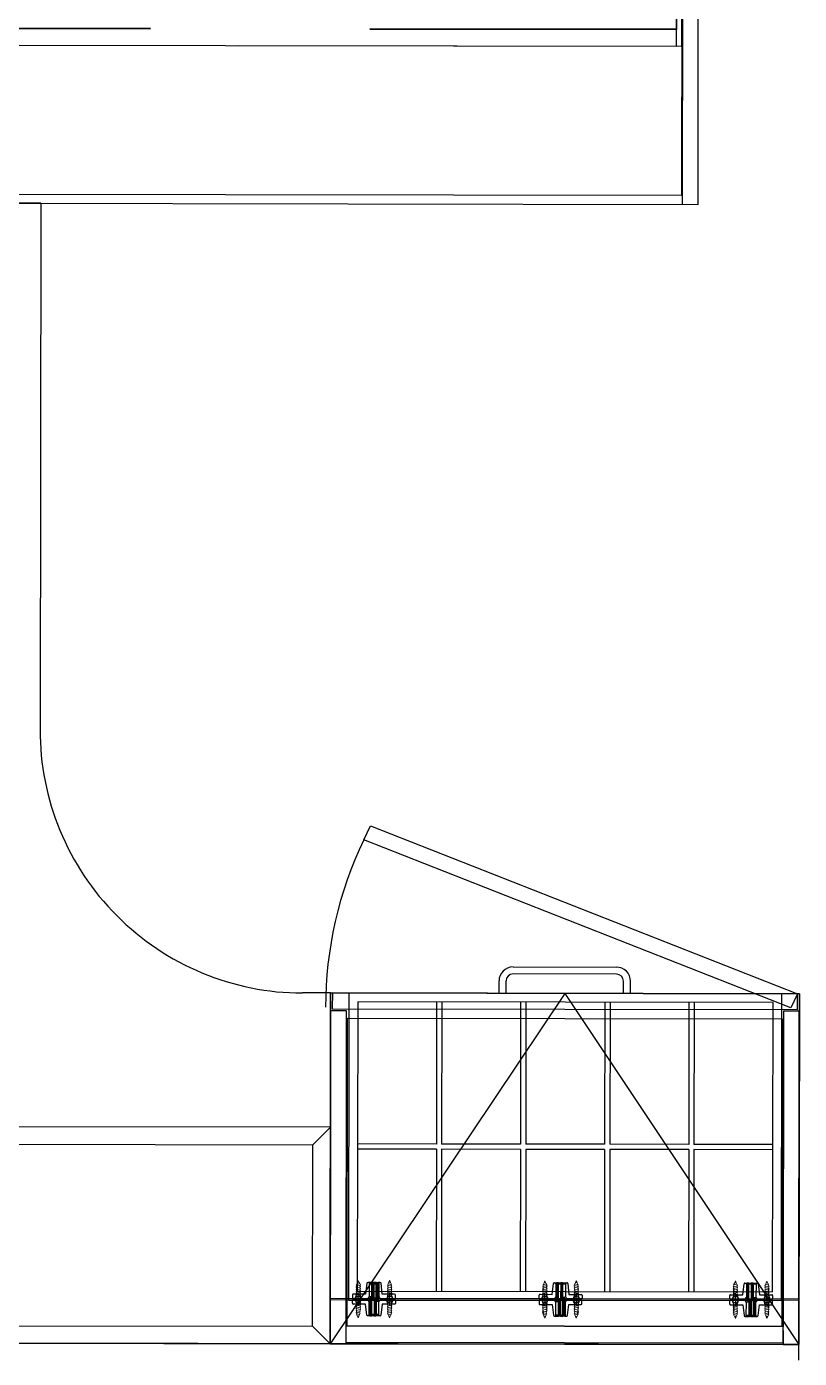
# Model space of a CAD drawing. Header units: inches. Extents: x 54 to 199, y 70 to 109.
# Drawn here: x 144.905 to 145.786, y 81.741 to 83.26 of the extents above; entities that cross this region are included whole.
import ezdxf
from ezdxf.enums import TextEntityAlignment as Align

# ---------------------------------------------------------------- set-up
doc = ezdxf.new("R2010")
doc.units = ezdxf.units.IN
doc.header["$MEASUREMENT"] = 0
for name, pattern in [('ACAD_ISO03W100', [30, 12, -18]), ('DASHDOTX2', [50.8, 25.4, -12.7, 0, -12.7]), ('DASHED', [0.75, 0.5, -0.25]), ('DASHED2', [0.375, 0.25, -0.125]), ('DGN Style 5', [15.868117, 6.800621, -9.067495])]:
    doc.linetypes.add(name, pattern=pattern)
doc.layers.add('1', color=7, linetype='Continuous', lineweight=0)
doc.layers.add('A000_Non-Print', color=190, linetype='Continuous', plot=False)
doc.layers.add('A001_Pen01', color=1, linetype='Continuous')
doc.layers.add('A002_Pen02', color=2, linetype='Continuous')
doc.layers.add('GOLDCLADDING', color=7, linetype='Continuous', true_color=0xffc20a)
doc.styles.add('ROMANS', font='romans.shx')

# ---------------------------------------------------------------- blocks, each defined once
blk = doc.blocks.new('GRWRFHRH')
at = {"color": 252, "linetype": 'ACAD_ISO03W100'}
for p, q in [((5.6753, 10.7882), (5.6747, 10.3882)), ((5.6927, 10.3881), (5.6933, 10.7881)), ((5.6743, 10.7782), (5.6737, 10.3982)), ((5.6737, 10.3982), (4.3617, 10.4001)), ((5.6747, 10.3882), (5.6927, 10.3881)), ((5.3112, 9.6634), (5.319, 9.6796)), ((5.319, 9.6796), (5.8064, 9.488)), ((5.7986, 9.4718), (5.3112, 9.6634)), ((5.5409, 9.4884), (5.2728, 9.0888)), ((5.2754, 9.4888), (5.2753, 9.4708)), ((5.8064, 9.488), (5.2754, 9.4888)), ((5.5409, 9.4884), (5.8078, 9.088)), ((5.8064, 9.488), (5.7986, 9.4718)), ((5.8063, 9.47), (5.8064, 9.488)), ((5.2728, 9.0888), (5.2733, 9.4688)), ((5.2733, 9.4688), (5.2913, 9.4687)), ((5.2753, 9.4708), (5.8063, 9.47)), ((5.2913, 9.4687), (5.2908, 9.0887)), ((5.7903, 9.468), (5.7898, 9.108)), ((5.8083, 9.468), (5.7903, 9.468)), ((5.8078, 9.088), (5.8083, 9.468)), ((5.2923, 9.4597), (5.2918, 9.1097)), ((5.7893, 9.459), (5.2923, 9.4597)), ((5.7888, 9.109), (5.7893, 9.459)), ((5.2731, 9.3358), (4.3411, 9.3372)), ((5.2531, 9.3158), (5.2731, 9.3358)), ((5.2531, 9.3158), (5.2731, 9.3358)), ((5.2731, 9.3358), (5.2728, 9.0888)), ((4.3611, 9.3171), (5.2531, 9.3158)), ((5.2528, 9.1088), (5.2531, 9.3158)), ((4.3608, 9.1101), (5.2528, 9.1088)), ((5.2728, 9.0888), (5.2528, 9.1088)), ((5.2528, 9.1088), (5.2728, 9.0888)), ((5.2908, 9.1087), (5.2908, 9.1087)), ((5.2908, 9.1087), (5.2908, 9.1037)), ((5.7898, 9.108), (5.2908, 9.1087)), ((5.2908, 9.1037), (5.2908, 9.1037)), ((5.2908, 9.1037), (5.2908, 9.0907)), ((5.2918, 9.1097), (5.7888, 9.109)), ((5.7898, 9.103), (5.7898, 9.108)), ((5.7898, 9.108), (5.7898, 9.108)), ((5.7898, 9.104), (5.7898, 9.088)), ((5.7898, 9.09), (5.7898, 9.103)), ((5.7898, 9.103), (5.7898, 9.103)), ((5.2728, 9.0888), (4.3408, 9.0902)), ((5.2908, 9.0887), (5.2728, 9.0888)), ((5.2908, 9.0907), (5.7898, 9.09)), ((5.7898, 9.088), (5.8078, 9.088))]:
    blk.add_line(p, q, dxfattribs=at)
at = {"color": 252, "ltscale": 3}
for p, q in [((5.6927, 10.3881), (5.6933, 10.7881)), ((5.674, 10.6082), (5.674, 10.5682)), ((5.674, 10.5682), (4.362, 10.5701)), ((4.9427, 10.3893), (4.3427, 10.3901)), ((4.3427, 10.3901), (5.6927, 10.3881)), ((4.9427, 10.3893), (4.9418, 9.7893)), ((5.2734, 9.4888), (5.2414, 9.4888)), ((5.2728, 9.0888), (5.2734, 9.4888)), ((5.2728, 9.0888), (5.2734, 9.4888)), ((5.2734, 9.4888), (5.2729, 9.1408)), ((5.2734, 9.4888), (5.8084, 9.488)), ((5.8084, 9.488), (5.2734, 9.4888)), ((5.8084, 9.488), (5.8078, 9.088)), ((5.8079, 9.14), (5.8084, 9.488)), ((5.2728, 9.1388), (5.2728, 9.0888)), ((5.8078, 9.138), (5.2728, 9.1388)), ((5.2729, 9.1408), (5.8079, 9.14)), ((5.8078, 9.088), (5.8078, 9.138)), ((4.3408, 9.0902), (5.2728, 9.0888)), ((5.8078, 9.088), (4.3458, 9.0901)), ((5.8078, 9.088), (5.2728, 9.0888)), ((5.2728, 9.0888), (5.8078, 9.088)), ((5.8077, 9.07), (5.8078, 9.088))]:
    blk.add_line(p, q, dxfattribs=at)
at = {"color": 252, "linetype": 'DASHED'}
for p, q in [((5.6681, 10.6742), (5.668, 10.5875)), ((5.668, 10.5682), (5.6681, 10.6543)), ((4.568, 10.5898), (5.668, 10.5882)), ((4.568, 10.5891), (5.668, 10.5875)), ((5.668, 10.5682), (4.568, 10.5698))]:
    blk.add_line(p, q, dxfattribs=at)
at = {"color": 252}
for p, q in [((5.3148, 9.1578), (5.3134, 9.1455)), ((5.3206, 9.1587), (5.3158, 9.1587)), ((5.3204, 9.1422), (5.3204, 9.1587)), ((5.3206, 9.1582), (5.3204, 9.1582)), ((5.3206, 9.1572), (5.3204, 9.1572)), ((5.3205, 9.1387), (5.3206, 9.1587)), ((5.3206, 9.1587), (5.3216, 9.1587)), ((5.3216, 9.1587), (5.3215, 9.1387)), ((5.3218, 9.1587), (5.3216, 9.1587)), ((5.3218, 9.1582), (5.3216, 9.1582)), ((5.3218, 9.1572), (5.3216, 9.1572)), ((5.3217, 9.1387), (5.3218, 9.1587)), ((5.3218, 9.1587), (5.3228, 9.1587)), ((5.3228, 9.1587), (5.3227, 9.1387)), ((5.3254, 9.1587), (5.3228, 9.1587)), ((5.3254, 9.1387), (5.3254, 9.1587)), ((5.3254, 9.1587), (5.3264, 9.1587)), ((5.3264, 9.1587), (5.3264, 9.1387)), ((5.3266, 9.1587), (5.3264, 9.1587)), ((5.3266, 9.1582), (5.3264, 9.1582)), ((5.3266, 9.1572), (5.3264, 9.1572)), ((5.3266, 9.1387), (5.3266, 9.1587)), ((5.3266, 9.1587), (5.3276, 9.1587)), ((5.3276, 9.1387), (5.3276, 9.1587)), ((5.3276, 9.1587), (5.3276, 9.1387)), ((5.33, 9.1587), (5.3276, 9.1587)), ((5.3279, 9.1582), (5.3276, 9.1582)), ((5.3279, 9.1572), (5.3276, 9.1572)), ((5.3279, 9.1422), (5.3279, 9.1587)), ((5.3324, 9.1454), (5.331, 9.1578)), ((5.5264, 9.1451), (5.5278, 9.1575)), ((5.5288, 9.1584), (5.5311, 9.1584)), ((5.5309, 9.1419), (5.5309, 9.1584)), ((5.5309, 9.1579), (5.5311, 9.1579)), ((5.5311, 9.1384), (5.5311, 9.1584)), ((5.5321, 9.1584), (5.5311, 9.1584)), ((5.5311, 9.1584), (5.5311, 9.1384)), ((5.5321, 9.1384), (5.5321, 9.1584)), ((5.5321, 9.1584), (5.5323, 9.1584)), ((5.5321, 9.1579), (5.5323, 9.1579)), ((5.5333, 9.1584), (5.5323, 9.1584)), ((5.5323, 9.1584), (5.5323, 9.1384)), ((5.5333, 9.1384), (5.5333, 9.1584)), ((5.5333, 9.1584), (5.536, 9.1584)), ((5.536, 9.1584), (5.5359, 9.1384)), ((5.537, 9.1584), (5.536, 9.1584)), ((5.5369, 9.1384), (5.537, 9.1584)), ((5.537, 9.1584), (5.5372, 9.1584)), ((5.537, 9.1579), (5.5372, 9.1579)), ((5.5372, 9.1584), (5.5371, 9.1384)), ((5.5382, 9.1584), (5.5372, 9.1584)), ((5.5381, 9.1384), (5.5382, 9.1584)), ((5.5382, 9.1584), (5.543, 9.1584)), ((5.5382, 9.1579), (5.5384, 9.1579)), ((5.5384, 9.1419), (5.5384, 9.1584)), ((5.544, 9.1575), (5.5454, 9.1451)), ((5.7439, 9.1448), (5.7453, 9.1572)), ((5.7463, 9.1581), (5.7486, 9.1581)), ((5.7484, 9.1416), (5.7484, 9.1581)), ((5.7484, 9.1576), (5.7486, 9.1576)), ((5.7486, 9.1381), (5.7486, 9.1581)), ((5.7496, 9.1581), (5.7486, 9.1581)), ((5.7486, 9.1581), (5.7486, 9.1381)), ((5.7496, 9.1381), (5.7496, 9.1581)), ((5.7496, 9.1581), (5.7498, 9.1581)), ((5.7496, 9.1576), (5.7498, 9.1576)), ((5.7508, 9.1581), (5.7498, 9.1581)), ((5.7498, 9.1581), (5.7498, 9.1381)), ((5.7508, 9.1381), (5.7508, 9.1581)), ((5.7508, 9.1581), (5.7535, 9.1581)), ((5.7535, 9.1581), (5.7534, 9.1381)), ((5.7545, 9.1581), (5.7535, 9.1581)), ((5.7544, 9.1381), (5.7545, 9.1581)), ((5.7545, 9.1581), (5.7547, 9.1581)), ((5.7545, 9.1576), (5.7547, 9.1576)), ((5.7547, 9.1581), (5.7546, 9.1381)), ((5.7557, 9.1581), (5.7547, 9.1581)), ((5.7556, 9.1381), (5.7557, 9.1581)), ((5.7557, 9.1581), (5.7605, 9.158)), ((5.7557, 9.1576), (5.7559, 9.1576)), ((5.7559, 9.1416), (5.7559, 9.1581)), ((5.7615, 9.1572), (5.7629, 9.1448)), ((5.2984, 9.1445), (5.2984, 9.1405)), ((5.3134, 9.1455), (5.2994, 9.1455)), ((5.3204, 9.1422), (5.3179, 9.1422)), ((5.3464, 9.1454), (5.3324, 9.1454)), ((5.3474, 9.1404), (5.3474, 9.1444)), ((5.5114, 9.1402), (5.5114, 9.1442)), ((5.5124, 9.1452), (5.5264, 9.1451)), ((5.5309, 9.1569), (5.5311, 9.1569)), ((5.5321, 9.1569), (5.5323, 9.1569)), ((5.537, 9.1569), (5.5372, 9.1569)), ((5.5382, 9.1569), (5.5384, 9.1569)), ((5.5384, 9.1419), (5.5409, 9.1419)), ((5.5454, 9.1451), (5.5594, 9.1451)), ((5.5604, 9.1441), (5.5604, 9.1401)), ((5.7289, 9.1398), (5.7289, 9.1438)), ((5.7299, 9.1448), (5.7439, 9.1448)), ((5.7484, 9.1566), (5.7486, 9.1566)), ((5.7496, 9.1566), (5.7498, 9.1566)), ((5.7545, 9.1566), (5.7547, 9.1566)), ((5.7557, 9.1566), (5.7559, 9.1566)), ((5.7629, 9.1448), (5.7769, 9.1448)), ((5.7779, 9.1438), (5.7779, 9.1398)), ((5.2983, 9.135), (5.2983, 9.139)), ((5.2983, 9.139), (5.3159, 9.139)), ((5.2984, 9.1405), (5.3159, 9.1405)), ((5.3133, 9.134), (5.2993, 9.134)), ((5.3147, 9.1216), (5.3133, 9.134)), ((5.3176, 9.1392), (5.3176, 9.1402)), ((5.3176, 9.1402), (5.3181, 9.1402)), ((5.3181, 9.1392), (5.3176, 9.1392)), ((5.3178, 9.1372), (5.3178, 9.1207)), ((5.3191, 9.1407), (5.3181, 9.1407)), ((5.3181, 9.1407), (5.3181, 9.1207)), ((5.3191, 9.1207), (5.3191, 9.1407)), ((5.3193, 9.1402), (5.3191, 9.1402)), ((5.3193, 9.1392), (5.3191, 9.1392)), ((5.3203, 9.1407), (5.3193, 9.1407)), ((5.3193, 9.1407), (5.3193, 9.1207)), ((5.3203, 9.1207), (5.3203, 9.1407)), ((5.3206, 9.1402), (5.3203, 9.1402)), ((5.3205, 9.1392), (5.3203, 9.1392)), ((5.3215, 9.1387), (5.3205, 9.1387)), ((5.3217, 9.1392), (5.3215, 9.1392)), ((5.3218, 9.1402), (5.3216, 9.1402)), ((5.3227, 9.1387), (5.3217, 9.1387)), ((5.323, 9.1392), (5.3227, 9.1392)), ((5.323, 9.1402), (5.3228, 9.1402)), ((5.324, 9.1407), (5.323, 9.1407)), ((5.323, 9.1407), (5.323, 9.1207)), ((5.324, 9.1207), (5.324, 9.1407)), ((5.3242, 9.1402), (5.324, 9.1402)), ((5.3242, 9.1392), (5.324, 9.1392)), ((5.3252, 9.1407), (5.3242, 9.1407)), ((5.3242, 9.1407), (5.3242, 9.1207)), ((5.3252, 9.1207), (5.3252, 9.1407)), ((5.3254, 9.1402), (5.3252, 9.1402)), ((5.3254, 9.1392), (5.3252, 9.1392)), ((5.3264, 9.1387), (5.3254, 9.1387)), ((5.3278, 9.1372), (5.3254, 9.1372)), ((5.3254, 9.1372), (5.3254, 9.1207)), ((5.3266, 9.1402), (5.3264, 9.1402)), ((5.3266, 9.1392), (5.3264, 9.1392)), ((5.3276, 9.1387), (5.3266, 9.1387)), ((5.3281, 9.1402), (5.3276, 9.1402)), ((5.3276, 9.1392), (5.3281, 9.1392)), ((5.3281, 9.1392), (5.3281, 9.1402)), ((5.3298, 9.1404), (5.3474, 9.1404)), ((5.3298, 9.1389), (5.3473, 9.1389)), ((5.3323, 9.1339), (5.3309, 9.1216)), ((5.3463, 9.1339), (5.3323, 9.1339)), ((5.3473, 9.1389), (5.3473, 9.1349)), ((5.5289, 9.1386), (5.5113, 9.1387)), ((5.5113, 9.1387), (5.5113, 9.1347)), ((5.5289, 9.1401), (5.5114, 9.1402)), ((5.5123, 9.1337), (5.5263, 9.1336)), ((5.5263, 9.1336), (5.5277, 9.1213)), ((5.5306, 9.1389), (5.5306, 9.1399)), ((5.5306, 9.1399), (5.5311, 9.1399)), ((5.5311, 9.1389), (5.5306, 9.1389)), ((5.5308, 9.1369), (5.5332, 9.1369)), ((5.5311, 9.1384), (5.5321, 9.1384)), ((5.5321, 9.1399), (5.5323, 9.1399)), ((5.5321, 9.1389), (5.5323, 9.1389)), ((5.5323, 9.1384), (5.5333, 9.1384)), ((5.5332, 9.1369), (5.5332, 9.1204)), ((5.5333, 9.1399), (5.5335, 9.1399)), ((5.5333, 9.1389), (5.5335, 9.1389)), ((5.5335, 9.1404), (5.5345, 9.1404)), ((5.5335, 9.1204), (5.5335, 9.1404)), ((5.5345, 9.1404), (5.5345, 9.1204)), ((5.5345, 9.1399), (5.5347, 9.1399)), ((5.5345, 9.1389), (5.5347, 9.1389)), ((5.5347, 9.1404), (5.5357, 9.1404)), ((5.5347, 9.1204), (5.5347, 9.1404)), ((5.5357, 9.1404), (5.5357, 9.1204)), ((5.5357, 9.1399), (5.536, 9.1399)), ((5.5357, 9.1389), (5.5359, 9.1389)), ((5.5359, 9.1384), (5.5369, 9.1384)), ((5.5369, 9.1389), (5.5371, 9.1389)), ((5.537, 9.1399), (5.5372, 9.1399)), ((5.5371, 9.1384), (5.5381, 9.1384)), ((5.5381, 9.1389), (5.5384, 9.1389)), ((5.5382, 9.1399), (5.5384, 9.1399)), ((5.5384, 9.1404), (5.5394, 9.1404)), ((5.5384, 9.1204), (5.5384, 9.1404)), ((5.5394, 9.1404), (5.5394, 9.1204)), ((5.5394, 9.1399), (5.5396, 9.1399)), ((5.5394, 9.1389), (5.5396, 9.1389)), ((5.5396, 9.1404), (5.5406, 9.1404)), ((5.5396, 9.1204), (5.5396, 9.1404)), ((5.5406, 9.1404), (5.5406, 9.1204)), ((5.5411, 9.1399), (5.5406, 9.1399)), ((5.5406, 9.1389), (5.5411, 9.1389)), ((5.5408, 9.1369), (5.5408, 9.1204)), ((5.5411, 9.1389), (5.5411, 9.1399)), ((5.5604, 9.1401), (5.5428, 9.1401)), ((5.5603, 9.1386), (5.5428, 9.1386)), ((5.5439, 9.1213), (5.5453, 9.1336)), ((5.5453, 9.1336), (5.5593, 9.1336)), ((5.5603, 9.1346), (5.5603, 9.1386)), ((5.7464, 9.1383), (5.7288, 9.1383)), ((5.7288, 9.1383), (5.7288, 9.1343)), ((5.7464, 9.1398), (5.7289, 9.1398)), ((5.7298, 9.1333), (5.7438, 9.1333)), ((5.7438, 9.1333), (5.7452, 9.121)), ((5.7481, 9.1386), (5.7481, 9.1396)), ((5.7481, 9.1396), (5.7486, 9.1396)), ((5.7486, 9.1386), (5.7481, 9.1386)), ((5.7483, 9.1366), (5.7507, 9.1366)), ((5.7486, 9.1381), (5.7496, 9.1381)), ((5.7496, 9.1396), (5.7498, 9.1396)), ((5.7496, 9.1386), (5.7498, 9.1386)), ((5.7498, 9.1381), (5.7508, 9.1381)), ((5.7507, 9.1366), (5.7507, 9.1201)), ((5.7508, 9.1396), (5.751, 9.1396)), ((5.7508, 9.1386), (5.751, 9.1386)), ((5.751, 9.1401), (5.752, 9.1401)), ((5.751, 9.1201), (5.751, 9.1401)), ((5.752, 9.1401), (5.752, 9.1201)), ((5.752, 9.1396), (5.7522, 9.1396)), ((5.752, 9.1386), (5.7522, 9.1386)), ((5.7522, 9.1401), (5.7532, 9.1401)), ((5.7522, 9.1201), (5.7522, 9.1401)), ((5.7532, 9.1401), (5.7532, 9.1201)), ((5.7532, 9.1396), (5.7535, 9.1396)), ((5.7532, 9.1386), (5.7534, 9.1386)), ((5.7534, 9.1381), (5.7544, 9.1381)), ((5.7544, 9.1386), (5.7546, 9.1386)), ((5.7545, 9.1396), (5.7547, 9.1396)), ((5.7546, 9.1381), (5.7556, 9.1381)), ((5.7556, 9.1386), (5.7559, 9.1386)), ((5.7557, 9.1396), (5.7559, 9.1396)), ((5.7559, 9.1416), (5.7584, 9.1415)), ((5.7559, 9.1401), (5.7569, 9.1401)), ((5.7559, 9.1201), (5.7559, 9.1401)), ((5.7569, 9.1401), (5.7569, 9.1201)), ((5.7569, 9.1396), (5.7571, 9.1396)), ((5.7569, 9.1386), (5.7571, 9.1386)), ((5.7571, 9.1401), (5.7581, 9.14)), ((5.7571, 9.1201), (5.7571, 9.1401)), ((5.7581, 9.14), (5.7581, 9.12)), ((5.7586, 9.1395), (5.7581, 9.1395)), ((5.7581, 9.1385), (5.7586, 9.1385)), ((5.7583, 9.1365), (5.7583, 9.12)), ((5.7586, 9.1385), (5.7586, 9.1395)), ((5.7779, 9.1398), (5.7603, 9.1398)), ((5.7778, 9.1383), (5.7603, 9.1383)), ((5.7614, 9.1209), (5.7628, 9.1333)), ((5.7628, 9.1333), (5.7768, 9.1333)), ((5.7778, 9.1343), (5.7778, 9.1383)), ((5.3181, 9.1207), (5.3157, 9.1207)), ((5.3178, 9.1222), (5.3181, 9.1222)), ((5.3178, 9.1212), (5.3181, 9.1212)), ((5.3181, 9.1207), (5.3191, 9.1207)), ((5.3191, 9.1222), (5.3193, 9.1222)), ((5.3191, 9.1212), (5.3193, 9.1212)), ((5.3193, 9.1207), (5.3191, 9.1207)), ((5.3193, 9.1207), (5.3203, 9.1207)), ((5.3193, 9.1207), (5.3203, 9.1207)), ((5.323, 9.1207), (5.3203, 9.1207)), ((5.3229, 9.1207), (5.3239, 9.1207)), ((5.323, 9.1207), (5.324, 9.1207)), ((5.3239, 9.1222), (5.3241, 9.1222)), ((5.3239, 9.1212), (5.3241, 9.1212)), ((5.3242, 9.1207), (5.324, 9.1207)), ((5.3242, 9.1207), (5.3252, 9.1207)), ((5.3251, 9.1222), (5.3253, 9.1222)), ((5.3251, 9.1212), (5.3253, 9.1212)), ((5.3299, 9.1207), (5.3252, 9.1207)), ((5.5287, 9.1204), (5.5335, 9.1204)), ((5.5335, 9.1219), (5.5333, 9.1219)), ((5.5335, 9.1209), (5.5333, 9.1209)), ((5.5345, 9.1204), (5.5335, 9.1204)), ((5.5347, 9.1219), (5.5345, 9.1219)), ((5.5347, 9.1209), (5.5345, 9.1209)), ((5.5345, 9.1204), (5.5347, 9.1204)), ((5.5357, 9.1204), (5.5347, 9.1204)), ((5.5357, 9.1204), (5.5347, 9.1204)), ((5.5357, 9.1204), (5.5384, 9.1204)), ((5.5394, 9.1204), (5.5384, 9.1204)), ((5.5394, 9.1204), (5.5384, 9.1204)), ((5.5396, 9.1219), (5.5394, 9.1219)), ((5.5396, 9.1209), (5.5394, 9.1209)), ((5.5394, 9.1204), (5.5396, 9.1204)), ((5.5406, 9.1204), (5.5396, 9.1204)), ((5.5408, 9.1219), (5.5406, 9.1219)), ((5.5408, 9.1209), (5.5406, 9.1209)), ((5.5406, 9.1204), (5.5429, 9.1204)), ((5.7462, 9.1201), (5.751, 9.1201)), ((5.751, 9.1216), (5.7508, 9.1216)), ((5.751, 9.1206), (5.7508, 9.1206)), ((5.752, 9.1201), (5.751, 9.1201)), ((5.7522, 9.1216), (5.752, 9.1216)), ((5.7522, 9.1206), (5.752, 9.1206)), ((5.752, 9.1201), (5.7522, 9.1201)), ((5.7532, 9.1201), (5.7522, 9.1201)), ((5.7532, 9.1201), (5.7522, 9.1201)), ((5.7532, 9.1201), (5.7559, 9.1201)), ((5.7569, 9.1201), (5.7559, 9.1201)), ((5.7569, 9.1201), (5.7559, 9.1201)), ((5.7571, 9.1216), (5.7569, 9.1216)), ((5.7571, 9.1206), (5.7569, 9.1206)), ((5.7569, 9.1201), (5.7571, 9.1201)), ((5.7581, 9.12), (5.7571, 9.1201)), ((5.7583, 9.1215), (5.7581, 9.1215)), ((5.7583, 9.1205), (5.7581, 9.1205)), ((5.7581, 9.12), (5.7604, 9.12))]:
    blk.add_line(p, q, dxfattribs=at)
at = {"color": 252, "linetype": 'DASHED2', "ltscale": 0.1}
for p, q in [((5.3174, 9.1587), (5.3174, 9.1421)), ((5.3281, 9.1582), (5.3176, 9.1582)), ((5.3176, 9.1582), (5.3176, 9.1572)), ((5.3176, 9.1572), (5.3281, 9.1572)), ((5.3281, 9.1572), (5.3281, 9.1582)), ((5.3284, 9.1587), (5.3283, 9.1421)), ((5.5304, 9.1584), (5.5304, 9.1418)), ((5.5306, 9.1569), (5.5306, 9.1579)), ((5.5306, 9.1579), (5.5411, 9.1579)), ((5.5411, 9.1579), (5.5411, 9.1569)), ((5.5414, 9.1584), (5.5413, 9.1418)), ((5.7479, 9.1581), (5.7479, 9.1415)), ((5.7481, 9.1566), (5.7481, 9.1576)), ((5.7481, 9.1576), (5.7586, 9.1575)), ((5.7586, 9.1575), (5.7586, 9.1565)), ((5.7589, 9.158), (5.7588, 9.1415)), ((5.5411, 9.1569), (5.5306, 9.1569)), ((5.7586, 9.1565), (5.7481, 9.1566)), ((5.3173, 9.1207), (5.3174, 9.1373)), ((5.3281, 9.1402), (5.3176, 9.1402)), ((5.3176, 9.1402), (5.3176, 9.1392)), ((5.3176, 9.1392), (5.3281, 9.1392)), ((5.3281, 9.1392), (5.3281, 9.1402)), ((5.3283, 9.1207), (5.3283, 9.1372)), ((5.5303, 9.1204), (5.5304, 9.1369)), ((5.5306, 9.1389), (5.5306, 9.1399)), ((5.5306, 9.1399), (5.5411, 9.1399)), ((5.5411, 9.1389), (5.5306, 9.1389)), ((5.5411, 9.1399), (5.5411, 9.1389)), ((5.5413, 9.1204), (5.5413, 9.1369)), ((5.7478, 9.1201), (5.7479, 9.1366)), ((5.7481, 9.1386), (5.7481, 9.1396)), ((5.7481, 9.1396), (5.7586, 9.1395)), ((5.7586, 9.1385), (5.7481, 9.1386)), ((5.7586, 9.1395), (5.7586, 9.1385)), ((5.7588, 9.12), (5.7588, 9.1366)), ((5.3281, 9.1222), (5.3176, 9.1222)), ((5.3176, 9.1222), (5.3176, 9.1212)), ((5.3176, 9.1212), (5.3281, 9.1212)), ((5.3281, 9.1212), (5.3281, 9.1222)), ((5.5306, 9.1219), (5.5411, 9.1219)), ((5.5306, 9.1209), (5.5306, 9.1219)), ((5.5411, 9.1209), (5.5306, 9.1209)), ((5.5411, 9.1219), (5.5411, 9.1209)), ((5.7481, 9.1216), (5.7586, 9.1215)), ((5.7481, 9.1206), (5.7481, 9.1216)), ((5.7586, 9.1205), (5.7481, 9.1206)), ((5.7586, 9.1215), (5.7586, 9.1205))]:
    blk.add_line(p, q, dxfattribs=at)
at = {"color": 252, "linetype": 'DGN Style 5', "ltscale": 0.03}
for p, q in [((5.3206, 9.1587), (5.3216, 9.1587)), ((5.3218, 9.1587), (5.3228, 9.1587)), ((5.3254, 9.1587), (5.3264, 9.1587)), ((5.3266, 9.1587), (5.3276, 9.1587)), ((5.5321, 9.1584), (5.5311, 9.1584)), ((5.5333, 9.1584), (5.5323, 9.1584)), ((5.537, 9.1584), (5.536, 9.1584)), ((5.5382, 9.1584), (5.5372, 9.1584)), ((5.7496, 9.1581), (5.7486, 9.1581)), ((5.7508, 9.1581), (5.7498, 9.1581)), ((5.7545, 9.1581), (5.7535, 9.1581)), ((5.7557, 9.1581), (5.7547, 9.1581)), ((5.3181, 9.1207), (5.3191, 9.1207)), ((5.3241, 9.1207), (5.3251, 9.1207)), ((5.5345, 9.1204), (5.5335, 9.1204)), ((5.5406, 9.1204), (5.5396, 9.1204)), ((5.752, 9.1201), (5.751, 9.1201)), ((5.7581, 9.12), (5.7571, 9.1201))]:
    blk.add_line(p, q, dxfattribs=at)
at = {"color": 252, "linetype": 'ACAD_ISO03W100', "ltscale": 0.05}
for p, q in [((5.3014, 9.1405), (5.3029, 9.1445)), ((5.3029, 9.1445), (5.3029, 9.1455)), ((5.3029, 9.1455), (5.3069, 9.1455)), ((5.3069, 9.1455), (5.3069, 9.1445)), ((5.3069, 9.1445), (5.3084, 9.1405)), ((5.3389, 9.1444), (5.3374, 9.1404)), ((5.3429, 9.1454), (5.3389, 9.1454)), ((5.3389, 9.1454), (5.3389, 9.1444)), ((5.3429, 9.1444), (5.3429, 9.1454)), ((5.3444, 9.1404), (5.3429, 9.1444)), ((5.5144, 9.1402), (5.5159, 9.1442)), ((5.5159, 9.1442), (5.5159, 9.1452)), ((5.5159, 9.1452), (5.5199, 9.1452)), ((5.5199, 9.1452), (5.5199, 9.1442)), ((5.5199, 9.1442), (5.5214, 9.1401)), ((5.5519, 9.1441), (5.5504, 9.1401)), ((5.5559, 9.1451), (5.5519, 9.1451)), ((5.5519, 9.1451), (5.5519, 9.1441)), ((5.5559, 9.1441), (5.5559, 9.1451)), ((5.5574, 9.1401), (5.5559, 9.1441)), ((5.7319, 9.1398), (5.7334, 9.1438)), ((5.7334, 9.1438), (5.7334, 9.1448)), ((5.7334, 9.1448), (5.7374, 9.1448)), ((5.7374, 9.1448), (5.7374, 9.1438)), ((5.7374, 9.1438), (5.7389, 9.1398)), ((5.7694, 9.1438), (5.7679, 9.1398)), ((5.7734, 9.1448), (5.7694, 9.1448)), ((5.7694, 9.1448), (5.7694, 9.1438)), ((5.7734, 9.1438), (5.7734, 9.1448)), ((5.7749, 9.1398), (5.7734, 9.1438)), ((5.3083, 9.139), (5.3013, 9.139)), ((5.3013, 9.139), (5.3028, 9.135)), ((5.3084, 9.1405), (5.3014, 9.1405)), ((5.3028, 9.135), (5.3028, 9.134)), ((5.3028, 9.134), (5.3068, 9.134)), ((5.3068, 9.135), (5.3083, 9.139)), ((5.3068, 9.134), (5.3068, 9.135)), ((5.3373, 9.1389), (5.3443, 9.1389)), ((5.3388, 9.1349), (5.3373, 9.1389)), ((5.3374, 9.1404), (5.3444, 9.1404)), ((5.3388, 9.1339), (5.3388, 9.1349)), ((5.3428, 9.1339), (5.3388, 9.1339)), ((5.3443, 9.1389), (5.3428, 9.1349)), ((5.3428, 9.1349), (5.3428, 9.1339)), ((5.5213, 9.1386), (5.5143, 9.1387)), ((5.5143, 9.1387), (5.5158, 9.1347)), ((5.5214, 9.1401), (5.5144, 9.1402)), ((5.5158, 9.1347), (5.5158, 9.1337)), ((5.5158, 9.1337), (5.5198, 9.1337)), ((5.5198, 9.1347), (5.5213, 9.1386)), ((5.5198, 9.1337), (5.5198, 9.1347)), ((5.5503, 9.1386), (5.5573, 9.1386)), ((5.5518, 9.1346), (5.5503, 9.1386)), ((5.5504, 9.1401), (5.5574, 9.1401)), ((5.5518, 9.1336), (5.5518, 9.1346)), ((5.5558, 9.1336), (5.5518, 9.1336)), ((5.5573, 9.1386), (5.5558, 9.1346)), ((5.5558, 9.1346), (5.5558, 9.1336)), ((5.7388, 9.1383), (5.7318, 9.1383)), ((5.7318, 9.1383), (5.7333, 9.1343)), ((5.7389, 9.1398), (5.7319, 9.1398)), ((5.7333, 9.1343), (5.7333, 9.1333)), ((5.7333, 9.1333), (5.7373, 9.1333)), ((5.7373, 9.1343), (5.7388, 9.1383)), ((5.7373, 9.1333), (5.7373, 9.1343)), ((5.7678, 9.1383), (5.7748, 9.1383)), ((5.7693, 9.1343), (5.7678, 9.1383)), ((5.7679, 9.1398), (5.7749, 9.1398)), ((5.7693, 9.1333), (5.7693, 9.1343)), ((5.7733, 9.1333), (5.7693, 9.1333)), ((5.7748, 9.1383), (5.7733, 9.1343)), ((5.7733, 9.1343), (5.7733, 9.1333))]:
    blk.add_line(p, q, dxfattribs=at)
at = {"color": 252, "linetype": 'DASHDOTX2', "ltscale": 0.05}
for p, q in [((5.3048, 9.1382), (5.3049, 9.1467)), ((5.3408, 9.1382), (5.3409, 9.1467)), ((5.5178, 9.1379), (5.5179, 9.1464)), ((5.5538, 9.1378), (5.5539, 9.1464)), ((5.7353, 9.1376), (5.7354, 9.1461)), ((5.7713, 9.1375), (5.7714, 9.146)), ((5.3049, 9.1412), (5.3048, 9.1327)), ((5.3409, 9.1412), (5.3408, 9.1327)), ((5.5179, 9.1409), (5.5178, 9.1324)), ((5.5539, 9.1409), (5.5538, 9.1323)), ((5.7354, 9.1406), (5.7353, 9.1321)), ((5.7714, 9.1405), (5.7713, 9.132))]:
    blk.add_line(p, q, dxfattribs=at)
at = {"color": 252, "ltscale": 2}
for points in [[(5.3051, 9.1405), (5.3051, 9.1411), (5.3046, 9.1411), (5.3046, 9.1405)], [(5.3051, 9.139), (5.3051, 9.1383), (5.3046, 9.1383), (5.3046, 9.139)], [(5.3406, 9.1404), (5.3406, 9.1411), (5.3411, 9.1411), (5.3411, 9.1404)], [(5.3406, 9.1389), (5.3406, 9.1383), (5.3411, 9.1383), (5.3411, 9.1389)], [(5.5181, 9.1402), (5.5181, 9.1408), (5.5176, 9.1408), (5.5176, 9.1402)], [(5.5181, 9.1387), (5.5181, 9.138), (5.5176, 9.138), (5.5176, 9.1387)], [(5.5536, 9.1401), (5.5536, 9.1408), (5.5541, 9.1408), (5.5541, 9.1401)], [(5.5536, 9.1386), (5.5536, 9.1379), (5.5541, 9.1379), (5.5541, 9.1386)], [(5.7356, 9.1398), (5.7356, 9.1405), (5.7351, 9.1405), (5.7351, 9.1398)], [(5.7356, 9.1383), (5.7356, 9.1377), (5.7351, 9.1377), (5.7351, 9.1383)], [(5.7711, 9.1398), (5.7711, 9.1404), (5.7716, 9.1404), (5.7716, 9.1398)], [(5.7711, 9.1383), (5.7711, 9.1376), (5.7716, 9.1376), (5.7716, 9.1383)]]:
    blk.add_lwpolyline(points, dxfattribs=at)
at = {"color": 252, "ltscale": 3}
blk.add_arc((5.2418, 9.7888), 0.3, 179.915, 269.915, dxfattribs=at)
at = {"color": 252, "linetype": 'ACAD_ISO03W100'}
blk.add_arc((5.7086, 9.4721), 0.441, 154.2988, 179.9438, dxfattribs=at)
at = {"color": 252}
for centre, radius, start, end in [((5.3158, 9.1577), 0.001, 89.915, 173.4562), ((5.33, 9.1577), 0.001, 6.3738, 89.915), ((5.5288, 9.1574), 0.001, 89.915, 173.4562), ((5.543, 9.1574), 0.001, 6.3738, 89.915), ((5.7463, 9.1571), 0.001, 89.915, 173.4562), ((5.7605, 9.157), 0.001, 6.3738, 89.915), ((5.2994, 9.1445), 0.001, 89.915, 179.915), ((5.3179, 9.1402), 0.002, 89.915, 172.7342), ((5.3279, 9.1402), 0.002, 7.0957, 89.915), ((5.3464, 9.1444), 0.001, 359.915, 89.915), ((5.5124, 9.1442), 0.001, 89.915, 179.915), ((5.5309, 9.1399), 0.002, 89.915, 172.7342), ((5.5409, 9.1399), 0.002, 7.0957, 89.915), ((5.5594, 9.1441), 0.001, 359.915, 89.915), ((5.7299, 9.1438), 0.001, 89.915, 179.915), ((5.7769, 9.1438), 0.001, 359.915, 89.915), ((5.2993, 9.135), 0.001, 179.915, 269.915), ((5.3178, 9.1392), 0.002, 187.0957, 269.915), ((5.3278, 9.1392), 0.002, 269.915, 352.7342), ((5.3463, 9.1349), 0.001, 269.915, 359.915), ((5.5123, 9.1347), 0.001, 179.915, 269.915), ((5.5308, 9.1389), 0.002, 187.0957, 269.915), ((5.5408, 9.1389), 0.002, 269.915, 352.7342), ((5.5593, 9.1346), 0.001, 269.915, 359.915), ((5.7298, 9.1343), 0.001, 179.915, 269.915), ((5.7484, 9.1396), 0.002, 89.915, 172.7342), ((5.7483, 9.1386), 0.002, 187.0957, 269.915), ((5.7583, 9.1385), 0.002, 269.915, 352.7342), ((5.7584, 9.1395), 0.002, 7.0957, 89.915), ((5.7768, 9.1343), 0.001, 269.915, 359.915), ((5.3157, 9.1217), 0.001, 186.3738, 269.915), ((5.3299, 9.1217), 0.001, 269.915, 353.4562), ((5.5287, 9.1214), 0.001, 186.3738, 269.915), ((5.5429, 9.1214), 0.001, 269.915, 353.4562), ((5.7462, 9.1211), 0.001, 186.3738, 269.915), ((5.7604, 9.121), 0.001, 269.915, 353.4562)]:
    blk.add_arc(centre, radius, start, end, dxfattribs=at)
at = {"layer": '1', "color": 252, "linetype": 'Continuous'}
for p, q in [((5.3028, 9.1565), (5.304, 9.1587)), ((5.3028, 9.1565), (5.3066, 9.1574)), ((5.304, 9.1587), (5.3049, 9.161)), ((5.304, 9.1587), (5.3058, 9.159)), ((5.3058, 9.159), (5.3049, 9.161)), ((5.3066, 9.1574), (5.3058, 9.159)), ((5.3074, 9.1556), (5.3066, 9.1574)), ((5.3384, 9.1556), (5.3392, 9.1573)), ((5.3392, 9.1573), (5.34, 9.1589)), ((5.3429, 9.1565), (5.3392, 9.1573)), ((5.34, 9.1589), (5.3409, 9.161)), ((5.3418, 9.1586), (5.34, 9.1589)), ((5.3418, 9.1586), (5.3409, 9.161)), ((5.3429, 9.1565), (5.3418, 9.1586)), ((5.5158, 9.1562), (5.517, 9.1584)), ((5.5158, 9.1562), (5.5196, 9.1571)), ((5.517, 9.1584), (5.5179, 9.1607)), ((5.517, 9.1584), (5.5188, 9.1587)), ((5.5188, 9.1587), (5.5179, 9.1607)), ((5.5196, 9.1571), (5.5188, 9.1587)), ((5.5204, 9.1553), (5.5196, 9.1571)), ((5.5514, 9.1553), (5.5522, 9.157)), ((5.5522, 9.157), (5.553, 9.1586)), ((5.5559, 9.1562), (5.5522, 9.157)), ((5.553, 9.1586), (5.5539, 9.1606)), ((5.5548, 9.1583), (5.553, 9.1586)), ((5.5548, 9.1583), (5.5539, 9.1606)), ((5.5559, 9.1562), (5.5548, 9.1583)), ((5.7333, 9.1559), (5.7345, 9.158)), ((5.7345, 9.158), (5.7354, 9.1604)), ((5.7345, 9.158), (5.7363, 9.1584)), ((5.7363, 9.1584), (5.7354, 9.1604)), ((5.7371, 9.1567), (5.7363, 9.1584)), ((5.7697, 9.1567), (5.7705, 9.1583)), ((5.7705, 9.1583), (5.7714, 9.1603)), ((5.7723, 9.158), (5.7705, 9.1583)), ((5.7723, 9.158), (5.7714, 9.1603)), ((5.7734, 9.1558), (5.7723, 9.158)), ((5.303, 9.1428), (5.3014, 9.1405)), ((5.3023, 9.1428), (5.3033, 9.1449)), ((5.3023, 9.1428), (5.3075, 9.144)), ((5.3023, 9.1428), (5.303, 9.1428)), ((5.3024, 9.1505), (5.3034, 9.1526)), ((5.3024, 9.1505), (5.3074, 9.1516)), ((5.3024, 9.1486), (5.3033, 9.1507)), ((5.3024, 9.1486), (5.3074, 9.1497)), ((5.3024, 9.1467), (5.3033, 9.1488)), ((5.3024, 9.1467), (5.3074, 9.1478)), ((5.3024, 9.1447), (5.3033, 9.1469)), ((5.3024, 9.1447), (5.3074, 9.1459)), ((5.3025, 9.1545), (5.3035, 9.1567)), ((5.3025, 9.1545), (5.3074, 9.1556)), ((5.3025, 9.1526), (5.3034, 9.1547)), ((5.3025, 9.1526), (5.3074, 9.1537)), ((5.3067, 9.1428), (5.3063, 9.1437)), ((5.3074, 9.1537), (5.3066, 9.1555)), ((5.3074, 9.1516), (5.3066, 9.1534)), ((5.3074, 9.1478), (5.3066, 9.1495)), ((5.3074, 9.1459), (5.3066, 9.1476)), ((5.3074, 9.1497), (5.3067, 9.1514)), ((5.3075, 9.144), (5.3067, 9.1457)), ((5.3067, 9.1428), (5.3084, 9.1405)), ((5.339, 9.1428), (5.3374, 9.1404)), ((5.3382, 9.1439), (5.339, 9.1457)), ((5.3434, 9.1427), (5.3382, 9.1439)), ((5.3383, 9.1516), (5.3391, 9.1533)), ((5.3434, 9.1504), (5.3383, 9.1516)), ((5.3383, 9.1497), (5.3391, 9.1514)), ((5.3434, 9.1485), (5.3383, 9.1497)), ((5.3383, 9.1478), (5.3391, 9.1495)), ((5.3433, 9.1466), (5.3383, 9.1478)), ((5.3383, 9.1458), (5.3391, 9.1476)), ((5.3433, 9.1447), (5.3383, 9.1458)), ((5.3433, 9.1545), (5.3384, 9.1556)), ((5.3384, 9.1537), (5.3392, 9.1554)), ((5.3433, 9.1526), (5.3384, 9.1537)), ((5.339, 9.1428), (5.3394, 9.1437)), ((5.3433, 9.1545), (5.3423, 9.1566)), ((5.3433, 9.1526), (5.3423, 9.1547)), ((5.3434, 9.1504), (5.3424, 9.1526)), ((5.3434, 9.1485), (5.3424, 9.1506)), ((5.3433, 9.1466), (5.3424, 9.1487)), ((5.3433, 9.1447), (5.3424, 9.1468)), ((5.3434, 9.1427), (5.3425, 9.1449)), ((5.3427, 9.1427), (5.3444, 9.1404)), ((5.3434, 9.1427), (5.3427, 9.1427)), ((5.516, 9.1425), (5.5144, 9.1402)), ((5.5153, 9.1425), (5.5163, 9.1446)), ((5.5153, 9.1425), (5.5205, 9.1437)), ((5.5153, 9.1425), (5.516, 9.1425)), ((5.5154, 9.1502), (5.5164, 9.1523)), ((5.5154, 9.1502), (5.5204, 9.1513)), ((5.5154, 9.1483), (5.5163, 9.1504)), ((5.5154, 9.1483), (5.5204, 9.1494)), ((5.5154, 9.1463), (5.5163, 9.1485)), ((5.5154, 9.1463), (5.5204, 9.1475)), ((5.5154, 9.1444), (5.5163, 9.1466)), ((5.5154, 9.1444), (5.5204, 9.1456)), ((5.5155, 9.1542), (5.5165, 9.1564)), ((5.5155, 9.1542), (5.5204, 9.1553)), ((5.5155, 9.1523), (5.5164, 9.1544)), ((5.5155, 9.1523), (5.5204, 9.1534)), ((5.5197, 9.1425), (5.5193, 9.1434)), ((5.5204, 9.1534), (5.5196, 9.1552)), ((5.5204, 9.1513), (5.5196, 9.1531)), ((5.5204, 9.1475), (5.5196, 9.1492)), ((5.5204, 9.1456), (5.5196, 9.1473)), ((5.5204, 9.1494), (5.5197, 9.1511)), ((5.5205, 9.1437), (5.5197, 9.1454)), ((5.5197, 9.1425), (5.5214, 9.1401)), ((5.552, 9.1424), (5.5504, 9.1401)), ((5.5512, 9.1436), (5.552, 9.1454)), ((5.5564, 9.1424), (5.5512, 9.1436)), ((5.5513, 9.1513), (5.5521, 9.153)), ((5.5564, 9.1501), (5.5513, 9.1513)), ((5.5513, 9.1494), (5.5521, 9.151)), ((5.5564, 9.1482), (5.5513, 9.1494)), ((5.5513, 9.1474), (5.5521, 9.1492)), ((5.5563, 9.1463), (5.5513, 9.1474)), ((5.5513, 9.1455), (5.5521, 9.1473)), ((5.5563, 9.1444), (5.5513, 9.1455)), ((5.5563, 9.1542), (5.5514, 9.1553)), ((5.5514, 9.1534), (5.5522, 9.1551)), ((5.5563, 9.1522), (5.5514, 9.1534)), ((5.552, 9.1424), (5.5524, 9.1434)), ((5.5563, 9.1542), (5.5553, 9.1563)), ((5.5563, 9.1522), (5.5553, 9.1544)), ((5.5564, 9.1501), (5.5554, 9.1522)), ((5.5564, 9.1482), (5.5554, 9.1503)), ((5.5563, 9.1463), (5.5554, 9.1484)), ((5.5563, 9.1444), (5.5554, 9.1465)), ((5.5564, 9.1424), (5.5555, 9.1446)), ((5.5557, 9.1424), (5.5574, 9.1401)), ((5.5564, 9.1424), (5.5557, 9.1424)), ((5.7335, 9.1422), (5.7319, 9.1398)), ((5.7328, 9.1422), (5.7338, 9.1443)), ((5.7328, 9.1422), (5.738, 9.1434)), ((5.7328, 9.1422), (5.7335, 9.1422)), ((5.7329, 9.1498), (5.7339, 9.152)), ((5.7329, 9.1498), (5.7379, 9.151)), ((5.7329, 9.1479), (5.7338, 9.1501)), ((5.7329, 9.1479), (5.7379, 9.1491)), ((5.7329, 9.146), (5.7338, 9.1482)), ((5.7329, 9.146), (5.7379, 9.1472)), ((5.7329, 9.1441), (5.7338, 9.1462)), ((5.7329, 9.1441), (5.7379, 9.1453)), ((5.733, 9.1539), (5.734, 9.156)), ((5.733, 9.1539), (5.7379, 9.155)), ((5.733, 9.152), (5.7339, 9.1541)), ((5.733, 9.152), (5.7379, 9.1531)), ((5.7333, 9.1559), (5.7371, 9.1567)), ((5.7372, 9.1422), (5.7368, 9.1431)), ((5.7379, 9.155), (5.7371, 9.1567)), ((5.7379, 9.1531), (5.7371, 9.1548)), ((5.7379, 9.151), (5.7371, 9.1527)), ((5.7379, 9.1472), (5.7371, 9.1489)), ((5.7379, 9.1453), (5.7371, 9.147)), ((5.7379, 9.1491), (5.7372, 9.1508)), ((5.738, 9.1434), (5.7372, 9.1451)), ((5.7372, 9.1422), (5.7389, 9.1398)), ((5.7695, 9.1421), (5.7679, 9.1398)), ((5.7687, 9.1433), (5.7695, 9.145)), ((5.7739, 9.1421), (5.7687, 9.1433)), ((5.7688, 9.151), (5.7696, 9.1527)), ((5.7739, 9.1498), (5.7688, 9.151)), ((5.7688, 9.149), (5.7696, 9.1507)), ((5.7739, 9.1479), (5.7688, 9.149)), ((5.7688, 9.1471), (5.7696, 9.1489)), ((5.7738, 9.146), (5.7688, 9.1471)), ((5.7688, 9.1452), (5.7696, 9.1469)), ((5.7738, 9.144), (5.7688, 9.1452)), ((5.7689, 9.155), (5.7697, 9.1567)), ((5.7738, 9.1538), (5.7689, 9.155)), ((5.7689, 9.153), (5.7697, 9.1548)), ((5.7738, 9.1519), (5.7689, 9.153)), ((5.7695, 9.1421), (5.7699, 9.143)), ((5.7734, 9.1558), (5.7697, 9.1567)), ((5.7738, 9.1538), (5.7728, 9.156)), ((5.7738, 9.1519), (5.7728, 9.1541)), ((5.7739, 9.1498), (5.7729, 9.1519)), ((5.7739, 9.1479), (5.7729, 9.15)), ((5.7738, 9.146), (5.7729, 9.1481)), ((5.7738, 9.144), (5.7729, 9.1462)), ((5.7739, 9.1421), (5.773, 9.1442)), ((5.7732, 9.1421), (5.7749, 9.1398)), ((5.7739, 9.1421), (5.7732, 9.1421)), ((5.3046, 9.139), (5.3013, 9.139)), ((5.303, 9.1366), (5.3013, 9.139)), ((5.3046, 9.1405), (5.3014, 9.1405)), ((5.3023, 9.1366), (5.3075, 9.1354)), ((5.3023, 9.1366), (5.3032, 9.1345)), ((5.3023, 9.1366), (5.303, 9.1366)), ((5.3023, 9.1309), (5.3074, 9.1297)), ((5.3023, 9.1309), (5.3033, 9.1287)), ((5.3023, 9.129), (5.3074, 9.1278)), ((5.3023, 9.129), (5.3033, 9.1268)), ((5.3024, 9.1347), (5.3074, 9.1335)), ((5.3024, 9.1347), (5.3033, 9.1326)), ((5.3024, 9.1328), (5.3074, 9.1316)), ((5.3024, 9.1328), (5.3033, 9.1307)), ((5.3024, 9.1268), (5.3073, 9.1257)), ((5.3024, 9.1268), (5.3034, 9.1247)), ((5.3084, 9.1405), (5.3051, 9.1405)), ((5.3083, 9.139), (5.3051, 9.139)), ((5.3067, 9.1366), (5.3063, 9.1357)), ((5.3074, 9.1335), (5.3066, 9.1318)), ((5.3074, 9.1316), (5.3066, 9.1299)), ((5.3074, 9.1297), (5.3066, 9.128)), ((5.3074, 9.1278), (5.3066, 9.1261)), ((5.3067, 9.1366), (5.3083, 9.139)), ((5.3075, 9.1354), (5.3067, 9.1337)), ((5.3373, 9.1389), (5.3406, 9.1389)), ((5.339, 9.1366), (5.3373, 9.1389)), ((5.3374, 9.1404), (5.3406, 9.1404)), ((5.3434, 9.1366), (5.3382, 9.1354)), ((5.3382, 9.1354), (5.339, 9.1337)), ((5.3433, 9.1346), (5.3383, 9.1335)), ((5.3383, 9.1335), (5.3391, 9.1318)), ((5.3433, 9.1327), (5.3383, 9.1316)), ((5.3383, 9.1316), (5.3391, 9.1298)), ((5.3433, 9.1308), (5.3383, 9.1297)), ((5.3383, 9.1297), (5.339, 9.128)), ((5.3433, 9.1289), (5.3383, 9.1278)), ((5.3383, 9.1278), (5.3391, 9.126)), ((5.3432, 9.1268), (5.3383, 9.1257)), ((5.339, 9.1366), (5.3394, 9.1357)), ((5.3411, 9.1404), (5.3444, 9.1404)), ((5.3411, 9.1389), (5.3443, 9.1389)), ((5.3433, 9.1289), (5.3423, 9.1268)), ((5.3432, 9.1268), (5.3423, 9.1246)), ((5.3434, 9.1366), (5.3424, 9.1344)), ((5.3433, 9.1346), (5.3424, 9.1325)), ((5.3433, 9.1327), (5.3424, 9.1306)), ((5.3433, 9.1308), (5.3424, 9.1287)), ((5.3427, 9.1366), (5.3443, 9.1389)), ((5.3434, 9.1366), (5.3427, 9.1366)), ((5.5176, 9.1387), (5.5143, 9.1387)), ((5.516, 9.1363), (5.5143, 9.1387)), ((5.5176, 9.1402), (5.5144, 9.1402)), ((5.5153, 9.1363), (5.5205, 9.1351)), ((5.5153, 9.1363), (5.5162, 9.1342)), ((5.5153, 9.1363), (5.516, 9.1363)), ((5.5153, 9.1306), (5.5204, 9.1294)), ((5.5153, 9.1306), (5.5163, 9.1284)), ((5.5153, 9.1286), (5.5204, 9.1275)), ((5.5153, 9.1286), (5.5163, 9.1265)), ((5.5154, 9.1344), (5.5204, 9.1332)), ((5.5154, 9.1344), (5.5163, 9.1323)), ((5.5154, 9.1325), (5.5204, 9.1313)), ((5.5154, 9.1325), (5.5163, 9.1303)), ((5.5214, 9.1401), (5.5181, 9.1402)), ((5.5213, 9.1386), (5.5181, 9.1387)), ((5.5197, 9.1363), (5.5193, 9.1354)), ((5.5204, 9.1332), (5.5196, 9.1315)), ((5.5204, 9.1313), (5.5196, 9.1296)), ((5.5204, 9.1294), (5.5196, 9.1277)), ((5.5204, 9.1275), (5.5196, 9.1257)), ((5.5197, 9.1363), (5.5213, 9.1386)), ((5.5205, 9.1351), (5.5197, 9.1334)), ((5.5503, 9.1386), (5.5536, 9.1386)), ((5.552, 9.1363), (5.5503, 9.1386)), ((5.5504, 9.1401), (5.5536, 9.1401)), ((5.5564, 9.1363), (5.5512, 9.1351)), ((5.5512, 9.1351), (5.552, 9.1333)), ((5.5563, 9.1343), (5.5513, 9.1332)), ((5.5513, 9.1332), (5.5521, 9.1314)), ((5.5563, 9.1324), (5.5513, 9.1313)), ((5.5513, 9.1313), (5.5521, 9.1295)), ((5.5563, 9.1305), (5.5513, 9.1294)), ((5.5513, 9.1294), (5.552, 9.1277)), ((5.5563, 9.1286), (5.5513, 9.1274)), ((5.5513, 9.1274), (5.5521, 9.1257)), ((5.552, 9.1363), (5.5524, 9.1353)), ((5.5541, 9.1401), (5.5574, 9.1401)), ((5.5541, 9.1386), (5.5573, 9.1386)), ((5.5563, 9.1286), (5.5553, 9.1265)), ((5.5564, 9.1363), (5.5554, 9.1341)), ((5.5563, 9.1343), (5.5554, 9.1322)), ((5.5563, 9.1324), (5.5554, 9.1303)), ((5.5563, 9.1305), (5.5554, 9.1284)), ((5.5557, 9.1363), (5.5573, 9.1386)), ((5.5564, 9.1363), (5.5557, 9.1363)), ((5.7351, 9.1383), (5.7318, 9.1383)), ((5.7335, 9.136), (5.7318, 9.1383)), ((5.7351, 9.1398), (5.7319, 9.1398)), ((5.7328, 9.136), (5.738, 9.1348)), ((5.7328, 9.136), (5.7337, 9.1339)), ((5.7328, 9.136), (5.7335, 9.136)), ((5.7328, 9.1302), (5.7379, 9.1291)), ((5.7328, 9.1302), (5.7338, 9.1281)), ((5.7328, 9.1283), (5.7379, 9.1272)), ((5.7328, 9.1283), (5.7338, 9.1262)), ((5.7329, 9.1341), (5.7379, 9.1329)), ((5.7329, 9.1341), (5.7338, 9.1319)), ((5.7329, 9.1322), (5.7379, 9.131)), ((5.7329, 9.1322), (5.7338, 9.13)), ((5.7389, 9.1398), (5.7356, 9.1398)), ((5.7388, 9.1383), (5.7356, 9.1383)), ((5.7372, 9.136), (5.7368, 9.1351)), ((5.7379, 9.1329), (5.7371, 9.1312)), ((5.7379, 9.131), (5.7371, 9.1293)), ((5.7379, 9.1291), (5.7371, 9.1274)), ((5.7379, 9.1272), (5.7371, 9.1254)), ((5.7372, 9.136), (5.7388, 9.1383)), ((5.738, 9.1348), (5.7372, 9.1331)), ((5.7678, 9.1383), (5.7711, 9.1383)), ((5.7695, 9.1359), (5.7678, 9.1383)), ((5.7679, 9.1398), (5.7711, 9.1398)), ((5.7739, 9.1359), (5.7687, 9.1348)), ((5.7687, 9.1348), (5.7695, 9.133)), ((5.7738, 9.134), (5.7688, 9.1329)), ((5.7688, 9.1329), (5.7696, 9.1311)), ((5.7738, 9.1321), (5.7688, 9.1309)), ((5.7688, 9.1309), (5.7696, 9.1292)), ((5.7738, 9.1302), (5.7688, 9.129)), ((5.7688, 9.129), (5.7695, 9.1273)), ((5.7738, 9.1283), (5.7688, 9.1271)), ((5.7688, 9.1271), (5.7696, 9.1254)), ((5.7695, 9.1359), (5.7699, 9.135)), ((5.7716, 9.1398), (5.7749, 9.1398)), ((5.7716, 9.1383), (5.7748, 9.1383)), ((5.7738, 9.1283), (5.7728, 9.1261)), ((5.7739, 9.1359), (5.7729, 9.1338)), ((5.7738, 9.134), (5.7729, 9.1319)), ((5.7738, 9.1321), (5.7729, 9.13)), ((5.7738, 9.1302), (5.7729, 9.128)), ((5.7732, 9.1359), (5.7748, 9.1383)), ((5.7739, 9.1359), (5.7732, 9.1359)), ((5.3024, 9.1249), (5.3073, 9.1238)), ((5.3024, 9.1249), (5.3034, 9.1228)), ((5.3028, 9.1229), (5.3065, 9.1221)), ((5.3028, 9.1229), (5.3039, 9.1208)), ((5.3039, 9.1208), (5.3048, 9.1184)), ((5.3039, 9.1208), (5.3057, 9.1204)), ((5.3057, 9.1204), (5.3048, 9.1184)), ((5.3065, 9.1221), (5.3057, 9.1204)), ((5.3073, 9.1257), (5.3065, 9.124)), ((5.3073, 9.1238), (5.3065, 9.1221)), ((5.3383, 9.1257), (5.3391, 9.1239)), ((5.3432, 9.1249), (5.3383, 9.1237)), ((5.3383, 9.1237), (5.3391, 9.122)), ((5.3429, 9.1229), (5.3391, 9.122)), ((5.3391, 9.122), (5.3399, 9.1204)), ((5.3417, 9.1207), (5.3399, 9.1204)), ((5.3399, 9.1204), (5.3408, 9.1184)), ((5.3417, 9.1207), (5.3408, 9.1184)), ((5.3429, 9.1229), (5.3417, 9.1207)), ((5.3432, 9.1249), (5.3422, 9.1227)), ((5.5154, 9.1265), (5.5203, 9.1254)), ((5.5154, 9.1265), (5.5164, 9.1244)), ((5.5154, 9.1246), (5.5203, 9.1235)), ((5.5154, 9.1246), (5.5164, 9.1225)), ((5.5158, 9.1226), (5.5195, 9.1217)), ((5.5158, 9.1226), (5.5169, 9.1205)), ((5.5169, 9.1205), (5.5178, 9.1181)), ((5.5169, 9.1205), (5.5187, 9.1201)), ((5.5187, 9.1201), (5.5178, 9.1181)), ((5.5195, 9.1217), (5.5187, 9.1201)), ((5.5203, 9.1254), (5.5195, 9.1237)), ((5.5203, 9.1235), (5.5195, 9.1217)), ((5.5562, 9.1265), (5.5513, 9.1253)), ((5.5513, 9.1253), (5.5521, 9.1236)), ((5.5562, 9.1245), (5.5513, 9.1234)), ((5.5513, 9.1234), (5.5521, 9.1217)), ((5.5559, 9.1225), (5.5521, 9.1217)), ((5.5521, 9.1217), (5.5529, 9.1201)), ((5.5547, 9.1204), (5.5529, 9.1201)), ((5.5529, 9.1201), (5.5538, 9.1181)), ((5.5547, 9.1204), (5.5538, 9.1181)), ((5.5559, 9.1225), (5.5547, 9.1204)), ((5.5562, 9.1245), (5.5552, 9.1224)), ((5.5562, 9.1265), (5.5553, 9.1243)), ((5.7329, 9.1262), (5.7378, 9.1251)), ((5.7329, 9.1262), (5.7339, 9.1241)), ((5.7329, 9.1243), (5.7378, 9.1231)), ((5.7329, 9.1243), (5.7339, 9.1221)), ((5.7333, 9.1223), (5.737, 9.1214)), ((5.7333, 9.1223), (5.7344, 9.1201)), ((5.7344, 9.1201), (5.7353, 9.1178)), ((5.7344, 9.1201), (5.7362, 9.1198)), ((5.7362, 9.1198), (5.7353, 9.1178)), ((5.737, 9.1214), (5.7362, 9.1198)), ((5.7378, 9.1251), (5.737, 9.1233)), ((5.7378, 9.1231), (5.737, 9.1214)), ((5.7737, 9.1261), (5.7688, 9.125)), ((5.7688, 9.125), (5.7696, 9.1233)), ((5.7737, 9.1242), (5.7688, 9.1231)), ((5.7688, 9.1231), (5.7696, 9.1214)), ((5.7734, 9.1222), (5.7696, 9.1214)), ((5.7696, 9.1214), (5.7704, 9.1198)), ((5.7722, 9.1201), (5.7704, 9.1198)), ((5.7704, 9.1198), (5.7713, 9.1177)), ((5.7722, 9.1201), (5.7713, 9.1177)), ((5.7734, 9.1222), (5.7722, 9.1201)), ((5.7737, 9.1242), (5.7727, 9.1221)), ((5.7737, 9.1261), (5.7728, 9.124))]:
    blk.add_line(p, q, dxfattribs=at)
for points in [[(5.3067, 9.1428), (5.303, 9.1428), (5.303, 9.1428), (5.3067, 9.1428)], [(5.339, 9.1428), (5.3427, 9.1427), (5.3427, 9.1427), (5.339, 9.1428)], [(5.5197, 9.1425), (5.516, 9.1425), (5.516, 9.1425), (5.5197, 9.1425)], [(5.552, 9.1424), (5.5557, 9.1424), (5.5557, 9.1424), (5.552, 9.1424)], [(5.7372, 9.1422), (5.7335, 9.1422), (5.7335, 9.1422), (5.7372, 9.1422)], [(5.7695, 9.1421), (5.7732, 9.1421), (5.7732, 9.1421), (5.7695, 9.1421)], [(5.3067, 9.1366), (5.303, 9.1366), (5.303, 9.1366), (5.3067, 9.1366)], [(5.339, 9.1366), (5.3427, 9.1366), (5.3427, 9.1366), (5.339, 9.1366)], [(5.5197, 9.1363), (5.516, 9.1363), (5.516, 9.1363), (5.5197, 9.1363)], [(5.552, 9.1363), (5.5557, 9.1363), (5.5557, 9.1363), (5.552, 9.1363)], [(5.7372, 9.136), (5.7335, 9.136), (5.7335, 9.136), (5.7372, 9.136)], [(5.7695, 9.1359), (5.7732, 9.1359), (5.7732, 9.1359), (5.7695, 9.1359)]]:
    blk.add_lwpolyline(points, close=True, dxfattribs=at)
at = {"layer": 'A000_Non-Print', "color": 252}
for p, q in [((5.2944, 9.4887), (5.2938, 9.1387)), ((5.7884, 9.488), (5.2944, 9.4887)), ((5.7878, 9.138), (5.7884, 9.488)), ((5.2938, 9.1387), (5.7878, 9.138))]:
    blk.add_line(p, q, dxfattribs=at)
at = {"layer": 'A001_Pen01', "color": 252}
for p, q in [((5.3943, 9.4786), (5.3941, 9.3166)), ((5.4003, 9.4786), (5.4001, 9.3166)), ((5.4903, 9.4784), (5.4901, 9.3164)), ((5.4963, 9.4784), (5.4961, 9.3164)), ((5.5863, 9.4783), (5.5861, 9.3163)), ((5.5923, 9.4783), (5.5921, 9.3163)), ((5.6823, 9.4782), (5.6821, 9.3162)), ((5.6883, 9.4782), (5.6881, 9.3162)), ((5.3941, 9.3166), (5.3041, 9.3167)), ((5.3941, 9.3106), (5.3041, 9.3107)), ((5.3941, 9.3106), (5.3939, 9.1486)), ((5.4001, 9.3106), (5.3999, 9.1486)), ((5.4901, 9.3164), (5.4001, 9.3166)), ((5.4901, 9.3104), (5.4001, 9.3106)), ((5.4901, 9.3104), (5.4899, 9.1484)), ((5.4961, 9.3104), (5.4959, 9.1484)), ((5.5861, 9.3163), (5.4961, 9.3164)), ((5.5861, 9.3103), (5.4961, 9.3104)), ((5.5861, 9.3103), (5.5859, 9.1483)), ((5.5921, 9.3103), (5.5919, 9.1483)), ((5.6821, 9.3162), (5.5921, 9.3163)), ((5.6821, 9.3102), (5.5921, 9.3103)), ((5.6821, 9.3102), (5.6819, 9.1482)), ((5.6881, 9.3102), (5.6879, 9.1482)), ((5.7781, 9.316), (5.6881, 9.3162)), ((5.7781, 9.31), (5.6881, 9.3102))]:
    blk.add_line(p, q, dxfattribs=at)
at = {"layer": 'A002_Pen02', "color": 252}
for p, q in [((5.4816, 9.5185), (5.5996, 9.5183)), ((5.5996, 9.5103), (5.4816, 9.5105)), ((5.4656, 9.4885), (5.4656, 9.5025)), ((5.4736, 9.4885), (5.4736, 9.5025)), ((5.6076, 9.4883), (5.6076, 9.5023)), ((5.6156, 9.4883), (5.6156, 9.5023)), ((5.2944, 9.4887), (5.2938, 9.1387)), ((5.7884, 9.488), (5.2944, 9.4887)), ((5.3043, 9.4787), (5.3039, 9.1487)), ((5.7784, 9.478), (5.3043, 9.4787)), ((5.7779, 9.148), (5.7784, 9.478)), ((5.7878, 9.138), (5.7884, 9.488)), ((5.3039, 9.1487), (5.7779, 9.148)), ((5.2938, 9.1387), (5.7878, 9.138))]:
    blk.add_line(p, q, dxfattribs=at)
for centre, radius, start, end in [((5.4816, 9.5025), 0.016, 89.915, 179.915), ((5.4816, 9.5025), 0.008, 89.915, 179.915), ((5.5996, 9.5023), 0.016, 359.915, 89.915), ((5.5996, 9.5023), 0.008, 359.915, 89.915)]:
    blk.add_arc(centre, radius, start, end, dxfattribs=at)
at = {"color": 252, "style": 'ROMANS'}
for p in [(-5.1176, 7.4592, 0), (3.1653, 4.7064, 0), (-5.1176, 4.6287, 0)]:
    blk.add_attdef('ELEV', text='', height=0.1035, dxfattribs=at).set_placement(p, align=Align.BOTTOM_LEFT)
for p in [(-5.1176, 7.3903, 0), (3.1653, 4.6376, 0), (-5.1176, 4.5599, 0)]:
    blk.add_attdef('LEVEL', text='', height=0.1035, dxfattribs=at).set_placement(p, align=Align.TOP_LEFT)

msp = doc.modelspace()

# ---------------------------------------------------------------- block references
at = {"layer": 'GOLDCLADDING'}
msp.add_blockref('GRWRFHRH', (139.9781, 72.6693, 0), dxfattribs=at)

doc.saveas('drawing.dxf')
